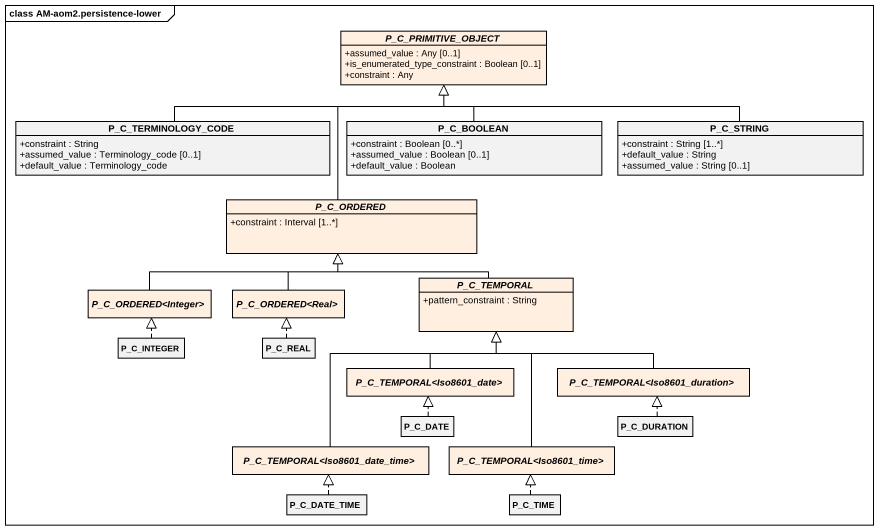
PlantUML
@startuml
mainframe class AM-aom2.persistence-lower
hide circle
hide empty members
skinparam classAttributeIconSize 0
abstract class P_C_PRIMITIVE_OBJECT #FFEFE0 {
  +assumed_value : Any [0..1]
  +is_enumerated_type_constraint : Boolean [0..1]
  +constraint : Any
}
class P_C_TERMINOLOGY_CODE {
  +constraint : String
  +assumed_value : Terminology_code [0..1]
  +default_value : Terminology_code
}
class P_C_BOOLEAN {
  +constraint : Boolean [0..*]
  +assumed_value : Boolean [0..1]
  +default_value : Boolean
}
class P_C_STRING {
  +constraint : String [1..*]
  +default_value : String
  +assumed_value : String [0..1]
}
abstract class P_C_ORDERED #FFEFE0 {
  +constraint : Interval [1..*]
}
abstract class "P_C_ORDERED<Integer>" as P_C_ORDERED_Integer #FFEFE0
abstract class "P_C_ORDERED<Real>" as P_C_ORDERED_Real #FFEFE0
abstract class P_C_TEMPORAL #FFEFE0 {
  +pattern_constraint : String
}
class P_C_INTEGER
class P_C_REAL
abstract class "P_C_TEMPORAL<Iso8601_date>" as P_C_TEMPORAL_Iso8601_date #FFEFE0
abstract class "P_C_TEMPORAL<Iso8601_duration>" as P_C_TEMPORAL_Iso8601 #FFEFE0
class P_C_DATE
class P_C_DURATION
abstract class "P_C_TEMPORAL<Iso8601_date_time>" as P_C_TEMPORAL_Iso8601_date_2 #FFEFE0
abstract class "P_C_TEMPORAL<Iso8601_time>" as P_C_TEMPORAL_Iso8601_time #FFEFE0
class P_C_DATE_TIME
class P_C_TIME
P_C_TERMINOLOGY_CODE -right-|> P_C_PRIMITIVE_OBJECT
P_C_BOOLEAN -up-|> P_C_PRIMITIVE_OBJECT
P_C_STRING -left-|> P_C_PRIMITIVE_OBJECT
P_C_ORDERED -up-|> P_C_PRIMITIVE_OBJECT
P_C_ORDERED_Integer -right-|> P_C_ORDERED
P_C_ORDERED_Real -up-|> P_C_ORDERED
P_C_TEMPORAL -left-|> P_C_ORDERED
P_C_INTEGER .up.|> P_C_ORDERED_Integer
P_C_REAL .up.|> P_C_ORDERED_Real
P_C_TEMPORAL_Iso8601_date -up-|> P_C_TEMPORAL
P_C_TEMPORAL_Iso8601 -left-|> P_C_TEMPORAL
P_C_DATE .up.|> P_C_TEMPORAL_Iso8601_date
P_C_DURATION .up.|> P_C_TEMPORAL_Iso8601
P_C_TEMPORAL_Iso8601_date_2 -up-|> P_C_TEMPORAL
P_C_TEMPORAL_Iso8601_time -up-|> P_C_TEMPORAL
P_C_DATE_TIME .up.|> P_C_TEMPORAL_Iso8601_date_2
P_C_TIME .up.|> P_C_TEMPORAL_Iso8601_time
@enduml
